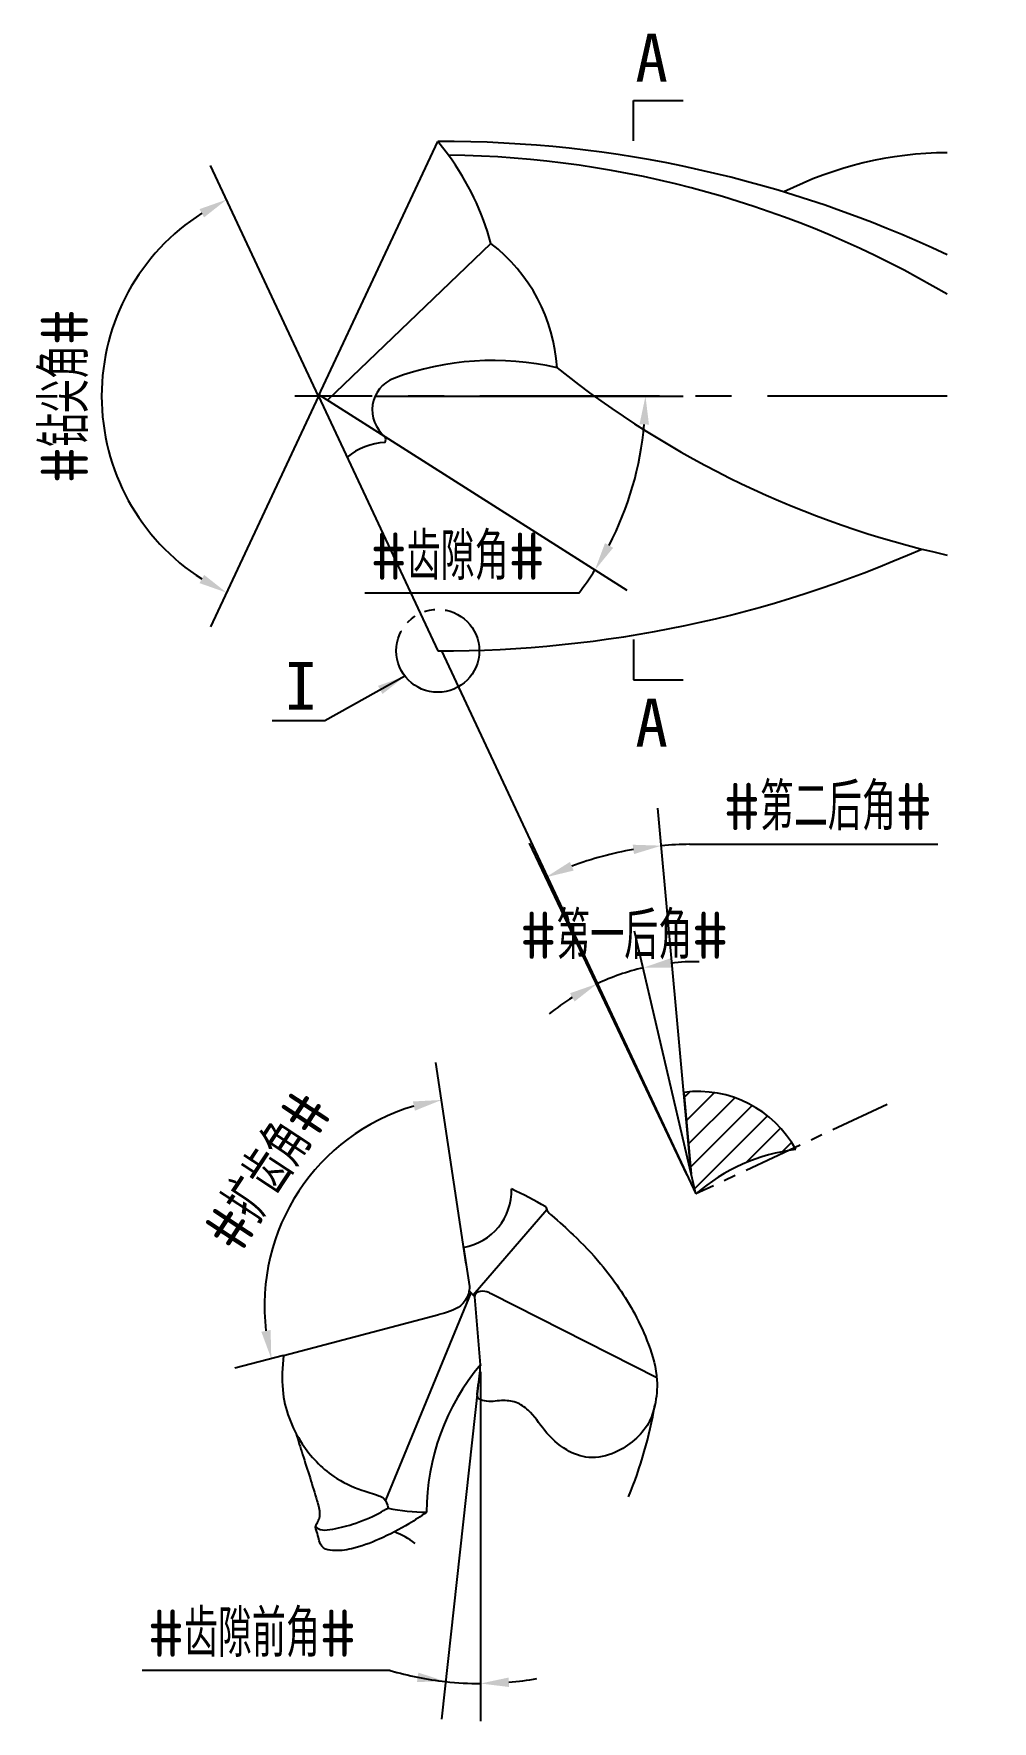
# Model space of a CAD drawing. Header units: millimetres. Extents: x 1845.3 to 1896.1, y 3856.9 to 3946.3.
import ezdxf

# ---------------------------------------------------------------- set-up
doc = ezdxf.new("R2010")
doc.units = ezdxf.units.MM
for name, pattern in [('ACAD_ISO04W100', [30, 24, -3, 0, -3]), ('CENTER', [50.8, 31.75, -6.35, 6.35, -6.35]), ('JIS_09_08', [10.75, 8, -0.55, 0.55, -0.55, 0.55, -0.55])]:
    doc.linetypes.add(name, pattern=pattern)
for name, color, linetype in [('中心线', 2, 'ACAD_ISO04W100'), ('标注', 7, 'Continuous'), ('注释', 3, 'Continuous'), ('轮廓', 4, 'Continuous')]:
    doc.layers.add(name, color=color, linetype=linetype)
doc.styles.add('CFST0', font='gbenor.shx', dxfattribs={"bigfont": 'gbcbig.shx'})
doc.styles.get("Standard").update_dxf_attribs({"font": ''})
doc.styles.get('Standard').set_extended_font_data('Microsoft YaHei')
doc.dimstyles.new('ISO-25', dxfattribs={"dimtxt": 2.5, "dimasz": 1.5, "dimexe": 0.4, "dimexo": 0.4, "dimgap": 0.4, "dimtad": 1, "dimdec": 3, "dimtxsty": 'Standard', "dimcen": 2.5, "dimclrd": 4, "dimclre": 4, "dimclrt": 4, "dimadec": 0, "dimazin": 0, "dimtfac": 1, "dimtdec": 3, "dimtmove": 0, "dimatfit": 3, "dimfxl": 1, "dimarcsym": 0})
doc.dimstyles.new('TYToolDesignC1-1', dxfattribs={"dimtxt": 2.5, "dimasz": 1.5, "dimexe": 2, "dimexo": 0, "dimtad": 1, "dimtoh": 1, "dimdec": 3, "dimdsep": 46, "dimtxsty": 'CFST0', "dimcen": 2.502, "dimclrd": 3, "dimclre": 3, "dimclrt": 3, "dimazin": 2, "dimtfac": 1, "dimtdec": 3, "dimtmove": 0, "dimatfit": 3, "dimfxl": 1, "dimarcsym": 0})

# ---------------------------------------------------------------- blocks, each defined once
blk = doc.blocks.new('*D2')
at = {"layer": 'Defpoints', "color": 0, "transparency": 16777216}
for p in [(1875.922, 3896.294), (1879.897, 3885.813), (1880.117, 3885.883), (1880.367, 3884.813), (1880.367, 3884.813)]:
    blk.add_point(p, dxfattribs=at)
at = {"layer": '标注', "color": 3, "lineweight": -2, "transparency": 16777216}
for p, q in [((1880.117, 3885.883), (1877.111, 3898.749)), ((1879.897, 3885.813), (1874.28, 3897.765))]:
    blk.add_line(p, q, dxfattribs=at)
for start, end in [(89.18036, 96.16565), (103.15095, 115.17352), (122.15882, 129.14411)]:
    blk.add_arc((1880.367, 3884.813), 12.311, start, end, dxfattribs=at)
at = {"layer": '标注', "color": 3, "transparency": 16777216}
for points in [[(1879.087, 3896.807), (1879.003, 3897.3), (1877.566, 3896.802)], [(1873.694, 3895.455), (1873.934, 3895.016), (1875.13, 3895.955)]]:
    blk.add_solid(points, dxfattribs=at)
at = {"layer": '标注', "color": 3, "transparency": 16777216, "insert": (1876.567, 3898.509), "char_height": 2.5, "attachment_point": 5, "style": 'CFST0'}
blk.add_mtext('#第一后角#', dxfattribs=at)
blk = doc.blocks.new('*D1')
at = {"layer": 'Defpoints', "color": 0, "transparency": 16777216}
for p in [(1874.379, 3902.396), (1879.897, 3885.813), (1880.117, 3885.883), (1880.177, 3885.223), (1880.177, 3885.223)]:
    blk.add_point(p, dxfattribs=at)
at = {"layer": '标注', "color": 3, "lineweight": -2, "transparency": 16777216}
for p, q in [((1880.117, 3885.883), (1878.355, 3905.266)), ((1879.897, 3885.813), (1871.548, 3903.405)), ((1880.034, 3903.348), (1893.189, 3903.348))]:
    blk.add_line(p, q, dxfattribs=at)
for start, end in [(90.45145, 95.19443), (99.93741, 110.64492)]:
    blk.add_arc((1880.177, 3885.223), 18.125, start, end, dxfattribs=at)
at = {"layer": '标注', "color": 3, "transparency": 16777216}
for points in [[(1877.016, 3903.325), (1877.082, 3902.829), (1878.536, 3903.274)], [(1873.884, 3901.955), (1873.689, 3902.415), (1872.406, 3901.598)]]:
    blk.add_solid(points, dxfattribs=at)
at = {"layer": '标注', "color": 3, "transparency": 16777216, "insert": (1887.361, 3905.334), "char_height": 2.5, "attachment_point": 5, "style": 'CFST0'}
blk.add_mtext('#第二后角#', dxfattribs=at)
blk = doc.blocks.new('*D7')
at = {"layer": 'Defpoints', "color": 0, "transparency": 16777216}
for p in [(1865.042, 3937.102), (1849.673, 3931.343), (1860.362, 3927.102), (1860.362, 3927.102), (1865.042, 3917.102)]:
    blk.add_point(p, dxfattribs=at)
at = {"layer": '标注', "color": 3, "lineweight": -2, "transparency": 16777216}
for q in [(1854.64, 3939.329), (1854.64, 3914.875)]:
    blk.add_line((1860.362, 3927.102), q, dxfattribs=at)
blk.add_arc((1860.362, 3927.102), 11.5, 122.55826, 237.44174, dxfattribs=at)
at = {"layer": '标注', "color": 3, "transparency": 16777216}
for points in [[(1854.053, 3937.014), (1854.294, 3936.576), (1855.488, 3937.518)], [(1854.294, 3917.629), (1854.053, 3917.19), (1855.488, 3916.686)]]:
    blk.add_solid(points, dxfattribs=at)
at = {"layer": '标注', "color": 3, "transparency": 16777216, "insert": (1846.905, 3927.102), "char_height": 2.5, "attachment_point": 5, "rotation": 90, "style": 'CFST0'}
blk.add_mtext('#钻尖角#', dxfattribs=at)
blk = doc.blocks.new('*D6')
at = {"layer": 'Defpoints', "color": 0, "transparency": 16777216}
for p in [(1860.502, 3927.102), (1860.502, 3927.102), (1863.362, 3927.102), (1863.872, 3924.962), (1877.388, 3923.879)]:
    blk.add_point(p, dxfattribs=at)
at = {"layer": '标注', "color": 3, "lineweight": -2, "transparency": 16777216}
for p, q in [((1863.362, 3927.102), (1879.693, 3927.102)), ((1863.872, 3924.962), (1876.703, 3916.815)), ((1874.156, 3916.657), (1862.821, 3916.657))]:
    blk.add_line(p, q, dxfattribs=at)
for start, end in [(332.58483, 354.99902), (322.58287, 327.58385)]:
    blk.add_arc((1860.502, 3927.102), 17.191, start, end, dxfattribs=at)
at = {"layer": '标注', "color": 3, "transparency": 16777216}
for points in [[(1877.378, 3925.615), (1877.877, 3925.593), (1877.693, 3927.102)], [(1875.979, 3919.062), (1875.546, 3919.312), (1875.014, 3917.887)]]:
    blk.add_solid(points, dxfattribs=at)
at = {"layer": '标注', "color": 3, "transparency": 16777216, "insert": (1867.738, 3918.601), "char_height": 2.5, "attachment_point": 5, "style": 'CFST0'}
blk.add_mtext('#齿隙角#', dxfattribs=at)
blk = doc.blocks.new('*D5')
at = {"layer": 'Defpoints', "color": 0, "transparency": 16777216}
for p in [(1861.342, 3887.264), (1868.188, 3881.094), (1868.518, 3878.894), (1868.518, 3878.894), (1858.498, 3876.254)]:
    blk.add_point(p, dxfattribs=at)
at = {"layer": '标注', "color": 3, "lineweight": -2, "transparency": 16777216}
for p, q in [((1868.188, 3881.094), (1866.586, 3891.775)), ((1858.498, 3876.254), (1855.923, 3875.576))]:
    blk.add_line(p, q, dxfattribs=at)
blk.add_arc((1868.518, 3878.894), 11.025, 106.33223, 186.95899, dxfattribs=at)
at = {"layer": '标注', "color": 3, "transparency": 16777216}
for points in [[(1865.364, 3889.718), (1865.471, 3889.23), (1866.882, 3889.797)], [(1857.82, 3877.605), (1857.329, 3877.511), (1857.857, 3876.085)]]:
    blk.add_solid(points, dxfattribs=at)
at = {"layer": '标注', "color": 3, "transparency": 16777216, "insert": (1857.674, 3886.032), "char_height": 2.5, "attachment_point": 5, "rotation": 56.64561, "style": 'CFST0'}
blk.add_mtext('#扩齿角#', dxfattribs=at)
blk = doc.blocks.new('*D4')
at = {"layer": 'Defpoints', "color": 0, "transparency": 16777216}
for p in [(1868.948, 3875.764), (1868.948, 3875.764), (1868.828, 3874.674), (1868.948, 3875.394), (1868.33, 3858.88)]:
    blk.add_point(p, dxfattribs=at)
at = {"layer": '标注', "color": 3, "lineweight": -2, "transparency": 16777216}
for p, q in [((1868.828, 3874.674), (1866.88, 3856.982)), ((1868.948, 3875.394), (1868.948, 3856.868)), ((1864.158, 3859.562), (1851.003, 3859.562))]:
    blk.add_line(p, q, dxfattribs=at)
for start, end in [(253.53061, 263.71751), (253.54068, 258.62909), (263.71751, 270), (275.08842, 280.17683)]:
    blk.add_arc((1868.948, 3875.764), 16.896, start, end, dxfattribs=at)
at = {"layer": '标注', "color": 3, "transparency": 16777216}
for points in [[(1865.655, 3859.447), (1865.578, 3858.953), (1867.099, 3858.97)], [(1870.457, 3858.685), (1870.435, 3859.185), (1868.948, 3858.868)]]:
    blk.add_solid(points, dxfattribs=at)
at = {"layer": '标注', "color": 3, "transparency": 16777216, "insert": (1856.831, 3861.519), "char_height": 2.5, "attachment_point": 5, "style": 'CFST0'}
blk.add_mtext('#齿隙前角#', dxfattribs=at)

msp = doc.modelspace()

# ---------------------------------------------------------------- hatches: boundary and pattern name
at = {"layer": '轮廓'}
h = msp.add_hatch(dxfattribs=at)
h.set_pattern_fill('ANSI31', color=256, scale=0.3)
h.set_pattern_definition([(45, (1842.5333, 3761.1235), (-0.673519, 0.673519), [])])
h.paths.add_polyline_path([(1880.1183, 3885.8829), (1880.367, 3884.8135), (1880.8191, 3884.7746, -0.2037697), (1885.6623, 3887.1656, 0.3088907), (1879.7338, 3890.2)])

# ---------------------------------------------------------------- linework, layer by layer
at = {"layer": '中心线', "linetype": 'CENTER', "ltscale": 0.3}
msp.add_line((1893.6835, 3927.1022), (1859.1063, 3927.1022), dxfattribs=at)
at = {"layer": '注释'}
for p, q in [((1877.0523, 3940.6295), (1877.0523, 3942.7753)), ((1877.0523, 3942.7753), (1879.6993, 3942.7753)), ((1877.0523, 3914.2067), (1877.0523, 3912.0609)), ((1877.0523, 3912.0609), (1879.6993, 3912.0609))]:
    msp.add_line(p, q, dxfattribs=at)
at = {"layer": '注释', "linetype": 'JIS_09_08'}
msp.add_circle((1866.6835, 3913.6022), 2.1989, dxfattribs=at)
at = {"layer": '轮廓'}
for p, q in [((1860.3625, 3927.1022), (1866.6835, 3940.6022)), ((1867.2528, 3939.8734), (1866.6835, 3940.6022)), ((1860.8405, 3926.8896), (1869.5034, 3935.1911)), ((1860.3625, 3927.1022), (1866.6835, 3913.6022)), ((1860.3952, 3927.1719), (1863.8756, 3924.9661)), ((1866.8877, 3913.6019), (1880.367, 3884.8135)), ((1868.5555, 3879.4605), (1872.46, 3883.9831)), ((1868.0529, 3881.9831), (1868.3646, 3879.9138)), ((1868.4341, 3879.5796), (1863.9059, 3868.5829)), ((1868.3377, 3879.6741), (1868.654, 3879.364)), ((1868.9498, 3875.7637), (1868.654, 3879.364)), ((1869.5485, 3879.5219), (1878.2881, 3875.0821)), ((1858.4951, 3876.2522), (1866.7382, 3878.4249)), ((1868.9498, 3875.7637), (1868.9498, 3875.7233))]:
    msp.add_line(p, q, dxfattribs=at)
at = {"layer": '轮廓', "linetype": 'Continuous'}
for p in [(1879.7338, 3890.2), (1880.367, 3884.8135)]:
    msp.add_line(p, (1880.1183, 3885.8829), dxfattribs=at)
at = {"layer": '轮廓', "linetype": 'CENTER', "ltscale": 0.1}
msp.add_line((1890.4978, 3889.5569), (1880.367, 3884.8135), dxfattribs=at)
at = {"layer": '轮廓'}
for centre, radius, start, end in [((1866.8877, 3877.9015), 62.7011, 64.7, 90.186605), ((1855.7084, 3931.4423), 14.2953, 15.202958, 36.141107), ((1866.6133, 3886.5253), 53.3519, 59.509883, 89.313196), ((1893.8265, 3920.3727), 19.63, 90.417273, 116.626816), ((1864.021, 3928.0537), 9, 3.494055, 52.471308), ((1869.6028, 3913.9845), 15.0082, 76.900765, 110.493891), ((1904.8486, 3968.4411), 51.0019, 231.363693, 257.354713), ((1865.0056, 3926.3671), 1.8, 111.417419, 231.112792), ((1864.0522, 3921.3044), 3.3513, 92.792709, 130.366184), ((1863.5929, 3924.7966), 0.3296, 333.898368, 30.93536), ((1866.8877, 3976.3029), 62.7011, 269.813395, 293.944676), ((1867.5271, 3885.0011), 3.0635, 279.883254, 1.451139), ((1863.4102, 3869.156), 17.4664, 58.998447, 65.729869), ((1878.2062, 3867.9425), 12.1183, 139.804015, 179.987344), ((1854.7698, 3877.687), 23.7694, 337.939718, 350.17939), ((1866.1413, 3877.8203), 9.8753, 257.775929, 269.690537), ((1862.8627, 3862.8719), 4.3076, 52.635579, 69.340371)]:
    msp.add_arc(centre, radius, start, end, dxfattribs=at)
at = {"layer": '轮廓', "linetype": 'Continuous'}
for centre, radius, start, end in [((1880.4756, 3884.3407), 5.906, 28.575041, 97.21585), ((1886.7798, 3877.5132), 9.7169, 96.604034, 131.297238)]:
    msp.add_arc(centre, radius, start, end, dxfattribs=at)
at = {"layer": '轮廓'}
for points in [[(1872.4065, 3884.1274), (1872.4869, 3883.9303), (1872.7256, 3883.6748), (1873.8616, 3882.6506), (1875.313, 3881.1079), (1877.12, 3878.4555), (1877.8521, 3876.837), (1878.2981, 3874.9471), (1878.1846, 3873.6035), (1877.8512, 3872.6678), (1877.1089, 3871.7782), (1876.0746, 3871.1148), (1874.6887, 3870.8535), (1873.5183, 3871.2478), (1872.3421, 3872.2951), (1871.4742, 3873.3525), (1870.8333, 3873.7596), (1870.0578, 3873.8608), (1869.1518, 3873.8457), (1868.8309, 3873.9992), (1868.8014, 3874.503), (1868.9498, 3875.7637)], [(1868.3646, 3879.9138), (1868.3057, 3879.5252), (1867.8802, 3878.8906), (1866.7382, 3878.4249)], [(1868.654, 3879.364), (1868.672, 3879.494), (1868.9428, 3879.6626), (1869.3825, 3879.6025), (1869.5485, 3879.5219)], [(1858.4951, 3876.2522), (1858.4602, 3874.4289), (1859.4918, 3871.579), (1861.1642, 3869.8455), (1862.6621, 3869.1105), (1863.5522, 3868.821), (1863.8307, 3868.6723), (1864.0503, 3868.1689)], [(1859.1776, 3872.1099), (1859.5106, 3871.013), (1859.9095, 3869.7681), (1860.2747, 3868.562), (1860.4146, 3867.841), (1860.373, 3867.5679), (1860.2552, 3867.3153), (1860.1817, 3867.199)], [(1860.1817, 3867.199), (1860.4409, 3867.0371), (1860.9598, 3867.0283), (1862.1601, 3867.3105), (1863.5722, 3867.9008), (1864.0503, 3868.1689)], [(1866.088, 3867.9452), (1865.1549, 3867.3343), (1863.5813, 3866.5217), (1862.1105, 3866.0081), (1861.1079, 3865.9159), (1860.619, 3866.0638), (1860.4682, 3866.2532), (1860.3529, 3866.6049), (1860.239, 3867.0167), (1860.1817, 3867.199)]]:
    msp.add_spline(points, degree=3, dxfattribs=at)

# ---------------------------------------------------------------- texts
at = {"layer": '注释', "char_height": 2.53935, "width": 21.860635, "attachment_point": 1}
for s, insert in [('{\\f宋体|b0|i0|c134|p2;A}', (1877.1546, 3946.3079)), ('{\\f宋体|b0|i0|c134|p2;I}', (1858.5609, 3913.015)), ('{\\f宋体|b0|i0|c134|p2;A}', (1877.1546, 3911.0695))]:
    msp.add_mtext(s, dxfattribs=dict(at, insert=insert))

# ---------------------------------------------------------------- dimensions: what is measured, and where the dimension line sits
at = {"layer": '标注'}
for base, line1, line2, text, picture, middle in [((1849.6728, 3931.3431), ((1860.3622, 3927.1022), (1865.0422, 3937.1022)), ((1860.3622, 3927.1022), (1865.0422, 3917.1022)), '#钻尖角#', '*D7', (1846.9045, 3927.1022)), ((1877.3883, 3923.8794), ((1860.5022, 3927.1022), (1863.3622, 3927.1022)), ((1860.5022, 3927.1022), (1863.8722, 3924.9622)), '#齿隙角#', '*D6', (1867.7385, 3918.6008)), ((1874.3787, 3902.3964), ((1880.177, 3885.2235), (1880.117, 3885.8835)), ((1880.177, 3885.2235), (1879.897, 3885.8135)), '#第二后角#', '*D1', (1887.3614, 3905.3336)), ((1861.3421, 3887.2639), ((1868.5178, 3878.894), (1858.4978, 3876.254)), ((1868.5178, 3878.894), (1868.1878, 3881.094)), '#扩齿角#', '*D5', (1857.6737, 3886.032)), ((1868.3304, 3858.8797), ((1868.9478, 3875.764), (1868.8278, 3874.674)), ((1868.9478, 3875.764), (1868.9478, 3875.394)), '#齿隙前角#', '*D4', (1856.8307, 3861.5193))]:
    dim = msp.add_angular_dim_2l(base=base, line1=line1, line2=line2, text=text, dimstyle='TYToolDesignC1-1', dxfattribs=at)
    dim.commit()
    dim.dimension.update_dxf_attribs({"geometry": picture, "text_midpoint": middle})
dim = msp.add_angular_dim_2l(base=(1875.9218, 3896.2941), line1=((1880.367, 3884.8135), (1880.117, 3885.8835)), line2=((1880.367, 3884.8135), (1879.897, 3885.8135)), text='#第一后角#', dimstyle='TYToolDesignC1-1', dxfattribs=at)
dim.commit()
dim.dimension.update_dxf_attribs({"geometry": '*D2', "text_midpoint": (1876.567, 3896.5235), "dimtype": 162})

# ---------------------------------------------------------------- leaders
at = {"layer": '注释'}
msp.add_leader([(1864.9443, 3912.2567), (1860.6913, 3909.8984), (1857.898, 3909.8984)], dimstyle='ISO-25', override={"dimgap": 0.4, "dimtad": 0, "dimclrd": 256}, dxfattribs=at)

doc.saveas('drawing.dxf')
